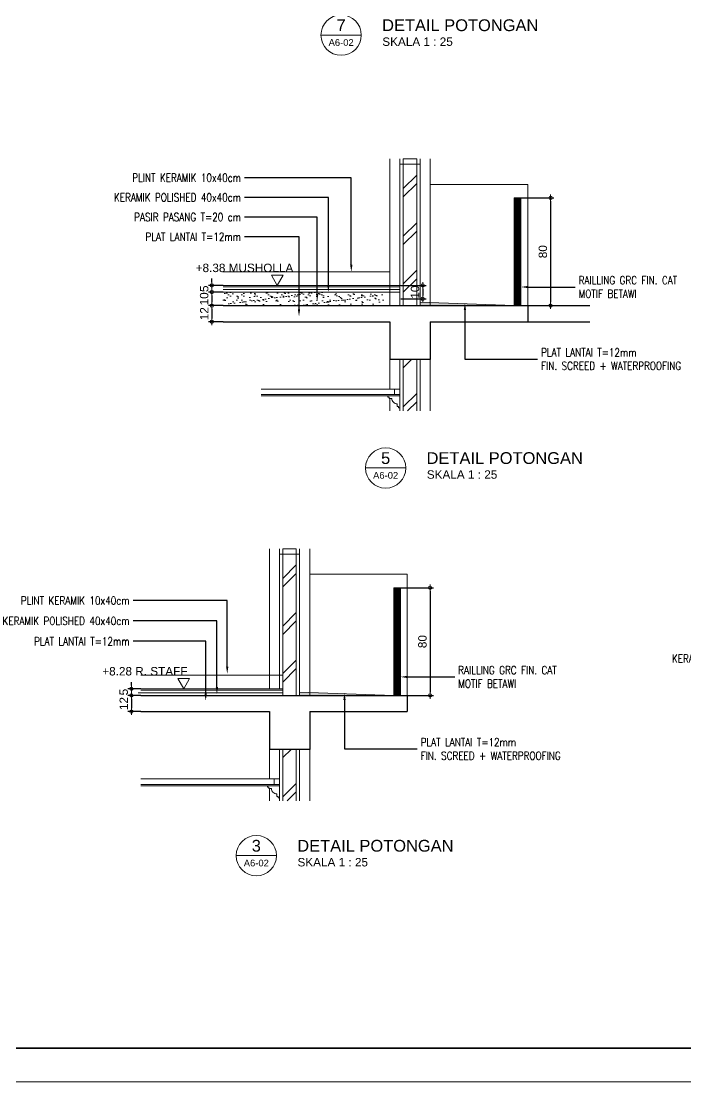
# Model space of a CAD drawing. Header units: millimetres. Extents: x -11 to 1625, y -267 to 180.
# Drawn here: x 1028.08 to 1047.84, y 63 to 94.5 of the extents above; entities that cross this region are included whole.
import ezdxf
from ezdxf import colors
from ezdxf.entities.mleader import LeaderData, LeaderLine
from ezdxf.enums import TextEntityAlignment as Align
from ezdxf.math import Vec2, Vec3

# ---------------------------------------------------------------- set-up
doc = ezdxf.new("R2010")
doc.units = ezdxf.units.MM
for name, color, linetype, lineweight in [('ars', 11, 'Continuous', 5), ('ARS DIN', 31, 'Continuous', 5), ('ARSIR BETON', 47, 'Continuous', 5), ('ARSIR WARNA', 43, 'Continuous', 0), ('blk', 1, 'Continuous', 30), ('CONCRETE', 8, 'Continuous', 5), ('GRS KOP', 1, 'Continuous', 35), ('kop', 7, 'Continuous', 20), ('kus', 63, 'Continuous', 15), ('lan', 7, 'Continuous', 15), ('not', 7, 'Continuous', 20), ('pla', 213, 'Continuous', 15), ('tem', 5, 'Continuous', 20), ('TEXT KETERANGAN', 7, 'Continuous', 9), ('u', 6, 'Continuous', 20)]:
    doc.layers.add(name, color=color, linetype=linetype, lineweight=lineweight)
doc.styles.add('ATTR', font='romans.shx', dxfattribs={"width": 0.8, "height": 1.735066})
doc.styles.add('BARU', font='complex.shx')
doc.styles.add('S', font='SIMPLEX', dxfattribs={"width": 1.1})
doc.styles.get("Standard").update_dxf_attribs({"font": 'ARIALUNI.TTF'})
doc.linetypes.add('BATTING', pattern='A,0.0001,-0.1,[134,ltypeshp.shx,S=0.1,R=0,X=-0.1,Y=0],-0.2,[134,ltypeshp.shx,S=0.1,R=180,X=0.1,Y=0],-0.1', length=0.4001)
doc.dimstyles.new('SK-25', dxfattribs={"dimtxt": 0.25, "dimasz": 0.1, "dimexe": 0.1, "dimexo": 0, "dimgap": 0.1, "dimtad": 1, "dimdec": 0, "dimlfac": 25, "dimzin": 12, "dimdsep": 46, "dimtxsty": 'Standard', "dimblk": 'BULAT', "dimcen": 0.1, "dimclrd": 256, "dimadec": 0, "dimazin": 3, "dimtfac": 1, "dimtdec": 0, "dimtofl": 0, "dimtmove": 0, "dimatfit": 3, "dimldrblk": 'BULAT', "dimfxl": 0, "dimtolj": 1, "dimtzin": 0, "dimarcsym": 0})

# ---------------------------------------------------------------- blocks, each defined once
blk = doc.blocks.new('Ndtpd')
blk.add_line((0.747, 0), (-0.747, 0))
blk.add_circle((0, 0), 0.747)
at = {"flags": 4}
for tag, height, p in [('NO', 0.5, (0, 0.148)), ('NOLBR', 0.3, (0, -0.398))]:
    blk.add_attdef(tag, text='', height=height, dxfattribs=at).set_placement(p, align=Align.CENTER)
for tag, p, height in [('NDTPD', (1.516, 0.148), 0.5), ('SKALA', (1.523, -0.398), 0.3)]:
    blk.add_attdef(tag, p, '', height=height, dxfattribs=at)
blk = doc.blocks.new('BULAT')
for p, q in [((-1, 0), (1, 0)), ((0, -1), (0, 1))]:
    blk.add_line(p, q)
blk.add_circle((0, 0), 0.5)
blk = doc.blocks.new('*D1321')
at = {"layer": 'Defpoints', "color": 0}
for p in [(1039.155, 77.674), (1039.155, 74.474), (1040.234, 74.474)]:
    blk.add_point(p, dxfattribs=at)
at = {"layer": 'u', "color": 0, "lineweight": -2}
for p, q in [((1039.155, 77.674), (1040.334, 77.674)), ((1039.155, 74.474), (1040.334, 74.474))]:
    blk.add_line(p, q, dxfattribs=at)
at = {"layer": 'u', "lineweight": -2}
blk.add_line((1040.234, 77.574), (1040.234, 74.574), dxfattribs=at)
at = {"layer": 'u', "lineweight": -2, "xscale": 0.1, "yscale": 0.1, "zscale": 0.1}
for p, rotation in [((1040.234, 77.674), 90), ((1040.234, 74.474), 270)]:
    blk.add_blockref('BULAT', p, dxfattribs=dict(at, rotation=rotation))
at = {"layer": 'u', "color": 0, "insert": (1040.006, 76.074), "char_height": 0.25, "attachment_point": 5, "rotation": 90}
blk.add_mtext('\\A1;80', dxfattribs=at)
blk = doc.blocks.new('*D1319')
at = {"layer": 'Defpoints', "color": 0}
for p in [(1031.635, 74.674), (1031.352, 74.474), (1031.635, 74.474)]:
    blk.add_point(p, dxfattribs=at)
at = {"layer": 'u', "color": 0, "lineweight": -2}
for p, q in [((1031.635, 74.674), (1031.252, 74.674)), ((1031.635, 74.474), (1031.252, 74.474))]:
    blk.add_line(p, q, dxfattribs=at)
at = {"layer": 'u', "lineweight": -2}
for p, q in [((1031.352, 74.774), (1031.352, 74.874)), ((1031.352, 74.374), (1031.352, 74.274))]:
    blk.add_line(p, q, dxfattribs=at)
at = {"layer": 'u', "lineweight": -2, "xscale": 0.1, "yscale": 0.1, "zscale": 0.1}
for p, rotation in [((1031.352, 74.674), 270), ((1031.352, 74.474), 90)]:
    blk.add_blockref('BULAT', p, dxfattribs=dict(at, rotation=rotation))
at = {"layer": 'u', "color": 0, "insert": (1031.125, 74.574), "char_height": 0.25, "attachment_point": 5, "rotation": 90}
blk.add_mtext('\\A1;5', dxfattribs=at)
blk = doc.blocks.new('*D1320')
at = {"layer": 'Defpoints', "color": 0}
for p in [(1031.635, 74.474), (1031.352, 73.994), (1031.635, 73.994)]:
    blk.add_point(p, dxfattribs=at)
at = {"layer": 'u', "color": 0, "lineweight": -2}
for p, q in [((1031.635, 74.474), (1031.252, 74.474)), ((1031.635, 73.994), (1031.252, 73.994))]:
    blk.add_line(p, q, dxfattribs=at)
at = {"layer": 'u', "lineweight": -2}
blk.add_line((1031.352, 74.374), (1031.352, 74.094), dxfattribs=at)
at = {"layer": 'u', "lineweight": -2, "xscale": 0.1, "yscale": 0.1, "zscale": 0.1}
for p, rotation in [((1031.352, 74.474), 90), ((1031.352, 73.994), 270)]:
    blk.add_blockref('BULAT', p, dxfattribs=dict(at, rotation=rotation))
at = {"layer": 'u', "color": 0, "insert": (1031.127, 74.234), "char_height": 0.25, "attachment_point": 5, "rotation": 90}
blk.add_mtext('\\A1;12', dxfattribs=at)
blk = doc.blocks.new('PEIL')
blk.add_lwpolyline([(-0.188, 0.325), (0.188, 0.325), (0, 0)], close=True)
at = {"style": 'S', "width": 1.1, "flags": 4}
blk.add_attdef('CAT', (0.265, 0.036), '', height=0.2, dxfattribs=at)
blk = doc.blocks.new('*D1330')
at = {"layer": 'Defpoints', "color": 0}
for p in [(1039.364, 86.654), (1039.364, 86.254), (1040.014, 86.254)]:
    blk.add_point(p, dxfattribs=at)
at = {"layer": 'u', "color": 0, "lineweight": -2}
for p, q in [((1039.364, 86.654), (1040.114, 86.654)), ((1039.364, 86.254), (1040.114, 86.254))]:
    blk.add_line(p, q, dxfattribs=at)
at = {"layer": 'u', "lineweight": -2}
blk.add_line((1040.014, 86.554), (1040.014, 86.354), dxfattribs=at)
at = {"layer": 'u', "lineweight": -2, "xscale": 0.1, "yscale": 0.1, "zscale": 0.1}
for p, rotation in [((1040.014, 86.654), 90), ((1040.014, 86.254), 270)]:
    blk.add_blockref('BULAT', p, dxfattribs=dict(at, rotation=rotation))
at = {"layer": 'u', "color": 0, "insert": (1039.786, 86.454), "char_height": 0.25, "attachment_point": 5, "rotation": 90}
blk.add_mtext('\\A1;10', dxfattribs=at)
blk = doc.blocks.new('*D1332')
at = {"layer": 'Defpoints', "color": 0}
for p in [(1034.078, 86.454), (1033.745, 86.054), (1034.078, 86.054)]:
    blk.add_point(p, dxfattribs=at)
at = {"layer": 'u', "color": 0, "lineweight": -2}
for p, q in [((1034.078, 86.454), (1033.645, 86.454)), ((1034.078, 86.054), (1033.645, 86.054))]:
    blk.add_line(p, q, dxfattribs=at)
at = {"layer": 'u', "lineweight": -2}
blk.add_line((1033.745, 86.354), (1033.745, 86.154), dxfattribs=at)
at = {"layer": 'u', "lineweight": -2, "xscale": 0.1, "yscale": 0.1, "zscale": 0.1}
for p, rotation in [((1033.745, 86.454), 90), ((1033.745, 86.054), 270)]:
    blk.add_blockref('BULAT', p, dxfattribs=dict(at, rotation=rotation))
at = {"layer": 'u', "color": 0, "insert": (1033.517, 86.254), "char_height": 0.25, "attachment_point": 5, "rotation": 90}
blk.add_mtext('\\A1;10', dxfattribs=at)
blk = doc.blocks.new('*D1331')
at = {"layer": 'Defpoints', "color": 0}
for p in [(1034.078, 86.654), (1033.745, 86.454), (1034.078, 86.454)]:
    blk.add_point(p, dxfattribs=at)
at = {"layer": 'u', "color": 0, "lineweight": -2}
for p, q in [((1034.078, 86.654), (1033.645, 86.654)), ((1034.078, 86.454), (1033.645, 86.454))]:
    blk.add_line(p, q, dxfattribs=at)
at = {"layer": 'u', "lineweight": -2}
for p, q in [((1033.745, 86.754), (1033.745, 86.854)), ((1033.745, 86.354), (1033.745, 86.254))]:
    blk.add_line(p, q, dxfattribs=at)
at = {"layer": 'u', "lineweight": -2, "xscale": 0.1, "yscale": 0.1, "zscale": 0.1}
for p, rotation in [((1033.745, 86.654), 270), ((1033.745, 86.454), 90)]:
    blk.add_blockref('BULAT', p, dxfattribs=dict(at, rotation=rotation))
at = {"layer": 'u', "color": 0, "insert": (1033.518, 86.554), "char_height": 0.25, "attachment_point": 5, "rotation": 90}
blk.add_mtext('\\A1;5', dxfattribs=at)
blk = doc.blocks.new('*D1333')
at = {"layer": 'Defpoints', "color": 0}
for p in [(1034.078, 86.054), (1033.745, 85.574), (1034.078, 85.574)]:
    blk.add_point(p, dxfattribs=at)
at = {"layer": 'u', "color": 0, "lineweight": -2}
for p, q in [((1034.078, 86.054), (1033.645, 86.054)), ((1034.078, 85.574), (1033.645, 85.574))]:
    blk.add_line(p, q, dxfattribs=at)
at = {"layer": 'u', "lineweight": -2}
blk.add_line((1033.745, 85.954), (1033.745, 85.674), dxfattribs=at)
at = {"layer": 'u', "lineweight": -2, "xscale": 0.1, "yscale": 0.1, "zscale": 0.1}
for p, rotation in [((1033.745, 86.054), 90), ((1033.745, 85.574), 270)]:
    blk.add_blockref('BULAT', p, dxfattribs=dict(at, rotation=rotation))
at = {"layer": 'u', "color": 0, "insert": (1033.52, 85.814), "char_height": 0.25, "attachment_point": 5, "rotation": 90}
blk.add_mtext('\\A1;12', dxfattribs=at)
blk = doc.blocks.new('*D1334')
at = {"layer": 'Defpoints', "color": 0}
for p in [(1042.735, 89.254), (1042.735, 86.054), (1043.814, 86.054)]:
    blk.add_point(p, dxfattribs=at)
at = {"layer": 'u', "color": 0, "lineweight": -2}
for p, q in [((1042.735, 89.254), (1043.914, 89.254)), ((1042.735, 86.054), (1043.914, 86.054))]:
    blk.add_line(p, q, dxfattribs=at)
at = {"layer": 'u', "lineweight": -2}
blk.add_line((1043.814, 89.154), (1043.814, 86.154), dxfattribs=at)
at = {"layer": 'u', "lineweight": -2, "xscale": 0.1, "yscale": 0.1, "zscale": 0.1}
for p, rotation in [((1043.814, 89.254), 90), ((1043.814, 86.054), 270)]:
    blk.add_blockref('BULAT', p, dxfattribs=dict(at, rotation=rotation))
at = {"layer": 'u', "color": 0, "insert": (1043.586, 87.654), "char_height": 0.25, "attachment_point": 5, "rotation": 90}
blk.add_mtext('\\A1;80', dxfattribs=at)
blk = doc.blocks.new('kop')
at = {"layer": 'GRS KOP'}
blk.add_lwpolyline([(1, 54), (83, 54), (83, 1), (1, 1)], close=True, dxfattribs=at)
at = {"layer": 'kop', "color": 7}
blk.add_line((84, 55), (0, 55), dxfattribs=at)
at = {"layer": 'kop', "style": 'BARU', "flags": 4}
for p, height in [((73.8, 5.4), 0.35), ((80.303, 5.382), 0.25), ((73.8, 4.9), 0.35), ((80.303, 4.882), 0.25), ((73.8, 4.4), 0.35), ((80.303, 4.382), 0.25)]:
    blk.add_attdef('-', p, '', height=height, dxfattribs=at)
at = {"layer": 'kop', "flags": 4}
for tag, p in [('AR-00', (78.057, 2.648)), ('00', (81.238, 2.647))]:
    blk.add_attdef(tag, text='', height=0.35, dxfattribs=at).set_placement(p, align=Align.MIDDLE)

msp = doc.modelspace()

# ---------------------------------------------------------------- hatches: boundary and pattern name
at = {"layer": 'ars'}
h = msp.add_hatch(dxfattribs=at)
h.set_pattern_fill('TEMBOK', color=256)
h.set_pattern_definition([(45, (983.6519, -120.402), (-0.707107, 0.707107), []), (45, (983.9019, -120.402), (-0.707107, 0.707107), [])])
h.paths.add_polyline_path([(1039.435041, 86.0543408), (1039.435041, 90.2543408), (1039.835041, 90.2543408), (1039.835041, 86.0543408)])
h = msp.add_hatch(dxfattribs=at)
h.set_pattern_fill('TEMBOK', color=256)
h.set_pattern_definition([(45, (883.6519, -130.722), (-0.7071068, 0.7071068), []), (45, (883.9019, -130.722), (-0.7071068, 0.7071068), [])])
h.paths.add_polyline_path([(1039.435041, 82.9235571), (1039.835041, 82.9235571), (1039.835041, 84.4543408), (1039.435041, 84.4543408)])
h = msp.add_hatch(dxfattribs=at)
h.set_pattern_fill('TEMBOK', color=256)
h.set_pattern_definition([(45, (980.0719, -131.9823), (-0.707107, 0.707107), []), (45, (980.3219, -131.9823), (-0.707107, 0.707107), [])])
h.paths.add_polyline_path([(1035.854991, 74.4740043), (1035.854991, 78.6740043), (1036.254991, 78.6740043), (1036.254991, 74.4740043)])
h = msp.add_hatch(dxfattribs=at)
h.set_pattern_fill('TEMBOK', color=256)
h.set_pattern_definition([(45, (880.0719, -142.3023), (-0.7071068, 0.7071068), []), (45, (880.3219, -142.3023), (-0.7071068, 0.7071068), [])])
h.paths.add_polyline_path([(1035.854991, 71.3432205), (1036.254991, 71.3432205), (1036.254991, 72.8740043), (1035.854991, 72.8740043)])
at = {"layer": 'ARS DIN'}
h = msp.add_hatch(dxfattribs=at)
h.set_pattern_fill('ANSI31', color=256, scale=0.01, style=0)
h.set_pattern_definition([(45, (1042.73504, 86.05434), (-0.02245064, 0.02245064), [])])
h.paths.add_polyline_path([(1042.735041, 86.0543408), (1042.935041, 86.0543408), (1042.935041, 89.2543408), (1042.735041, 89.2543408)])
h = msp.add_hatch(dxfattribs=at)
h.set_pattern_fill('ANSI31', color=256, scale=0.01, style=0)
h.set_pattern_definition([(45, (1039.15499, 74.474004), (-0.02245064, 0.02245064), [])])
h.paths.add_polyline_path([(1039.154991, 74.4740043), (1039.354991, 74.4740043), (1039.354991, 77.6740043), (1039.154991, 77.6740043)])
at = {"layer": 'ARSIR BETON'}
h = msp.add_hatch(dxfattribs=at)
h.set_pattern_fill('AR-SAND', color=256, scale=0.005, style=0)
h.set_pattern_definition([(37.5, (1845.37959, 733.80273), (-0.008000156, 0.24470662), [0, -0.19304, 0, -0.2159, 0, -0.206375]), (7.5, (1845.3796, 733.80273), (0.22476164, 0.35841255), [0, -0.10414, 0, -0.17399, 0, -0.066675]), (327.5, (1845.22338, 733.80273), (0.395496185, 0.000718592), [0, -0.0635, 0, -0.2286, 0, -0.29845]), (317.5, (1845.22338, 733.80273), (0.38177823, 0.11146466), [0, -0.03175, 0, -0.14986, 0, -0.17145])])
h.paths.add_polyline_path([(1034.0779582, 86.0543408), (1038.8667284, 86.0543408), (1038.8667284, 86.4543408), (1034.0779582, 86.4543408)])
at = {"layer": 'CONCRETE'}
h = msp.add_hatch(color=256, dxfattribs=at)
h.paths.add_polyline_path([(1040.235041, 86.1436265), (1039.935041, 86.1543408), (1039.935041, 86.0543408), (1040.235041, 86.0543408)])
h.paths.add_polyline_path([(1040.235041, 86.1436265), (1040.235041, 86.0543408), (1042.735041, 86.0543408)])
h = msp.add_hatch(color=256, dxfattribs=at)
h.paths.add_polyline_path([(1036.654991, 74.56329), (1036.354991, 74.5740043), (1036.354991, 74.4740043), (1036.654991, 74.4740043)])
h.paths.add_polyline_path([(1036.654991, 74.56329), (1036.654991, 74.4740043), (1039.154991, 74.4740043)])

# ---------------------------------------------------------------- linework, layer by layer
at = {"layer": 'ars'}
for p, q in [((1035.215041, 83.3743408), (1039.335041, 83.3743408)), ((1031.634991, 71.7940043), (1035.754991, 71.7940043))]:
    msp.add_line(p, q, dxfattribs=at)
for points in [[(1039.435041, 86.0543408), (1039.435041, 90.2543408), (1039.835041, 90.2543408), (1039.835041, 86.0543408)], [(1035.854991, 74.4740043), (1035.854991, 78.6740043), (1036.254991, 78.6740043), (1036.254991, 74.4740043)]]:
    msp.add_lwpolyline(points, close=True, dxfattribs=at)
for points in [[(1039.835041, 82.9235571), (1039.835041, 84.4543408), (1039.435041, 84.4543408), (1039.435041, 82.9235571)], [(1036.254991, 71.3432205), (1036.254991, 72.8740043), (1035.854991, 72.8740043), (1035.854991, 71.3432205)]]:
    msp.add_lwpolyline(points, dxfattribs=at)
at = {"layer": 'ARSIR WARNA', "linetype": 'BATTING', "ltscale": 0.2}
msp.add_line((1039.335041, 86.5343407), (1034.0779582, 86.5343407), dxfattribs=at)
msp.add_lwpolyline([(1035.854991, 74.5540042), (1031.5549911, 74.5540042)], dxfattribs=at)
at = {"layer": 'blk'}
for p, q in [((1034.0779582, 86.0543408), (1044.9782788, 86.0543408)), ((1043.135041, 86.0543408), (1043.135041, 85.5743408)), ((1034.0779582, 85.5743408), (1039.035041, 85.5743408)), ((1039.035041, 85.5743408), (1039.035041, 84.4543408)), ((1040.235041, 85.5743408), (1040.235041, 84.4543408)), ((1040.235041, 85.5743408), (1043.135041, 85.5743408)), ((1040.235041, 85.5743408), (1044.9782788, 85.5743408)), ((1040.235041, 84.4543408), (1039.035041, 84.4543408)), ((1031.634991, 74.4740043), (1039.554991, 74.4740043)), ((1039.554991, 74.4740043), (1039.554991, 73.9940043)), ((1031.634991, 73.9940043), (1035.454991, 73.9940043)), ((1035.454991, 73.9940043), (1035.454991, 72.8740043)), ((1036.654991, 73.9940043), (1036.654991, 72.8740043)), ((1036.654991, 73.9940043), (1039.554991, 73.9940043)), ((1036.654991, 72.8740043), (1035.454991, 72.8740043))]:
    msp.add_line(p, q, dxfattribs=at)
at = {"layer": 'CONCRETE'}
for points in [[(1039.935041, 86.0543408), (1039.935041, 86.1543408), (1042.735041, 86.0543408)], [(1036.354991, 74.4740043), (1036.354991, 74.5740043), (1039.154991, 74.4740043)]]:
    msp.add_lwpolyline(points, dxfattribs=at)
at = {"layer": 'kus'}
for p, q in [((1039.435041, 90.4143408), (1039.435041, 90.2543408)), ((1039.835041, 90.4143408), (1039.435041, 90.4143408)), ((1039.835041, 90.4143408), (1039.835041, 90.2543408)), ((1035.854991, 78.8340043), (1035.854991, 78.6740043)), ((1036.254991, 78.8340043), (1035.854991, 78.8340043)), ((1036.254991, 78.8340043), (1036.254991, 78.6740043))]:
    msp.add_line(p, q, dxfattribs=at)
at = {"layer": 'lan'}
for p, q in [((1039.335041, 90.4143408), (1039.335041, 90.2543408)), ((1039.935041, 90.2543408), (1039.935041, 90.4143408)), ((1043.135041, 89.6543408), (1040.235041, 89.6543408)), ((1043.135041, 89.6543408), (1043.135041, 86.0543408)), ((1042.735041, 89.2543408), (1042.735041, 86.0543408)), ((1042.935041, 89.2543408), (1042.735041, 89.2543408)), ((1042.935041, 89.2543408), (1042.935041, 86.0543408)), ((1034.0779582, 87.0543408), (1039.035041, 87.0543408)), ((1034.0779582, 86.6543408), (1039.3644287, 86.6543408)), ((1034.0779582, 86.6543408), (1039.3644287, 86.6543408)), ((1034.0779582, 86.6143408), (1039.335041, 86.6143408)), ((1034.0779582, 86.4543408), (1039.335041, 86.4543408)), ((1035.754991, 78.8340043), (1035.754991, 78.6740043)), ((1036.354991, 78.6740043), (1036.354991, 78.8340043)), ((1039.554991, 78.0740043), (1036.654991, 78.0740043)), ((1039.554991, 78.0740043), (1039.554991, 74.4740043)), ((1039.154991, 77.6740043), (1039.154991, 74.4740043)), ((1039.354991, 77.6740043), (1039.154991, 77.6740043)), ((1039.354991, 77.6740043), (1039.354991, 74.4740043)), ((1031.634991, 75.0740043), (1035.854991, 75.0740043)), ((1031.634991, 74.6740043), (1035.854991, 74.6740043)), ((1031.634991, 74.6340043), (1035.854991, 74.6340043))]:
    msp.add_line(p, q, dxfattribs=at)
for points in [[(1039.015041, 83.2943408), (1039.015041, 83.3343408), (1038.975041, 83.3343408), (1038.975041, 83.3743408), (1039.335041, 83.3743408), (1039.335041, 83.0143408), (1039.295041, 83.0143408), (1039.295041, 83.0543408), (1039.255041, 83.0543408), (1039.255041, 83.1343408, -0.4142135624), (1039.095041, 83.2943408)], [(1035.434991, 71.7140043), (1035.434991, 71.7540043), (1035.394991, 71.7540043), (1035.394991, 71.7940043), (1035.754991, 71.7940043), (1035.754991, 71.4340043), (1035.714991, 71.4340043), (1035.714991, 71.4740043), (1035.674991, 71.4740043), (1035.674991, 71.5540043, -0.4142135624), (1035.514991, 71.7140043)]]:
    msp.add_lwpolyline(points, format="xyb", close=True, dxfattribs=at)
at = {"layer": 'pla'}
for p, q in [((1035.215041, 83.5743408), (1039.335041, 83.5743408)), ((1039.175041, 83.5743408), (1039.175041, 83.4143408)), ((1035.215041, 83.4143408), (1039.335041, 83.4143408)), ((1031.634991, 71.9940043), (1035.754991, 71.9940043)), ((1031.634991, 71.8340043), (1035.754991, 71.8340043)), ((1035.594991, 71.9940043), (1035.594991, 71.8340043))]:
    msp.add_line(p, q, dxfattribs=at)
at = {"layer": 'tem'}
for p, q in [((1039.035041, 90.4143408), (1039.035041, 86.0543408)), ((1040.235041, 90.4143408), (1040.235041, 86.0543408)), ((1039.335041, 90.2543408), (1039.335041, 86.0543408)), ((1039.935041, 90.2543408), (1039.335041, 90.2543408)), ((1039.935041, 86.0543408), (1039.935041, 90.2543408)), ((1039.035041, 84.4543408), (1039.035041, 83.5743408)), ((1039.335041, 82.9235571), (1039.335041, 84.4543408)), ((1039.935041, 84.4543408), (1039.935041, 82.9235571)), ((1040.235041, 84.4543408), (1040.235041, 82.9235571)), ((1039.035041, 83.2943408), (1039.035041, 82.9235571)), ((1035.454991, 78.8340043), (1035.454991, 74.6740043)), ((1036.654991, 78.8340043), (1036.654991, 74.4740043)), ((1035.754991, 78.6740043), (1035.754991, 74.6740043)), ((1036.354991, 78.6740043), (1035.754991, 78.6740043)), ((1036.354991, 74.4740043), (1036.354991, 78.6740043)), ((1035.454991, 72.8740043), (1035.454991, 71.9940043)), ((1035.754991, 71.3432205), (1035.754991, 72.8740043)), ((1036.354991, 72.8740043), (1036.354991, 71.3432205)), ((1036.654991, 72.8740043), (1036.654991, 71.3432205)), ((1035.454991, 71.7140043), (1035.454991, 71.3432205))]:
    msp.add_line(p, q, dxfattribs=at)

# ---------------------------------------------------------------- block references
at = {"layer": 'kop'}
for p in [(995.214162, 63), (995.2141622, 8.0000005)]:
    msp.add_blockref('kop', p, dxfattribs=at)
at = {"layer": 'not'}
ref = msp.add_blockref('Ndtpd', (1037.5887159, 94.0875648), dxfattribs=dict(at, xscale=0.803212851405533, yscale=0.8032128514056467, zscale=0.8032128514056226))
ref.add_attrib('NO', '7', dxfattribs={"layer": '0', "height": 0.35, "flags": 4}).set_placement((1037.5883887, 94.2060906), align=Align.CENTER)
ref.add_attrib('NDTPD', 'DETAIL POTONGAN', (1038.8064005, 94.2060906), dxfattribs={"layer": '0', "height": 0.35, "flags": 4})
ref.add_attrib('NOLBR', 'A6-02', dxfattribs={"layer": '0', "height": 0.2, "flags": 4}).set_placement((1037.5883887, 93.7675949), align=Align.CENTER)
ref.add_attrib('SKALA', 'SKALA 1 : 25', (1038.8122006, 93.7675949), dxfattribs={"layer": '0', "height": 0.25, "flags": 4})
ref = msp.add_blockref('PEIL', (1035.6886573, 86.6543408), dxfattribs=dict(at, xscale=-0.9237604307034012, yscale=0.9237604307034012, zscale=0.9237604307034012))
ref.add_attrib('CAT', '+8.38 MUSHOLLA', (1033.264644, 87.0485041), dxfattribs={"layer": '0', "height": 0.25, "flags": 4})
ref = msp.add_blockref('Ndtpd', (1038.9117603, 81.2310527), dxfattribs=dict(at, xscale=0.803212851405533, yscale=0.8032128514056467, zscale=0.8032128514056226))
ref.add_attrib('NO', '5', dxfattribs={"layer": '0', "height": 0.35, "flags": 4}).set_placement((1038.9114332, 81.3495785), align=Align.CENTER)
ref.add_attrib('NDTPD', 'DETAIL POTONGAN', (1040.129445, 81.3495785), dxfattribs={"layer": '0', "height": 0.35, "flags": 4})
ref.add_attrib('NOLBR', 'A6-02', dxfattribs={"layer": '0', "height": 0.2, "flags": 4}).set_placement((1038.9114332, 80.9110828), align=Align.CENTER)
ref.add_attrib('SKALA', 'SKALA 1 : 25', (1040.135245, 80.9110828), dxfattribs={"layer": '0', "height": 0.25, "flags": 4})
ref = msp.add_blockref('PEIL', (1032.9116237, 74.6740043), dxfattribs=dict(at, xscale=-0.9237604307034012, yscale=0.9237604307034012, zscale=0.9237604307034012))
ref.add_attrib('CAT', '+8.28 R. STAFF', (1030.4876105, 75.0681675), dxfattribs={"layer": '0', "height": 0.25, "flags": 4})
ref = msp.add_blockref('Ndtpd', (1035.0673373, 69.7168258), dxfattribs=dict(at, xscale=0.803212851405533, yscale=0.8032128514056467, zscale=0.8032128514056226))
ref.add_attrib('NO', '3', dxfattribs={"layer": '0', "height": 0.35, "flags": 4}).set_placement((1035.0670101, 69.8353516), align=Align.CENTER)
ref.add_attrib('NDTPD', 'DETAIL POTONGAN', (1036.2850219, 69.8353516), dxfattribs={"layer": '0', "height": 0.35, "flags": 4})
ref.add_attrib('NOLBR', 'A6-02', dxfattribs={"layer": '0', "height": 0.2, "flags": 4}).set_placement((1035.0670101, 69.3968559), align=Align.CENTER)
ref.add_attrib('SKALA', 'SKALA 1 : 25', (1036.290822, 69.3968559), dxfattribs={"layer": '0', "height": 0.25, "flags": 4})

# ---------------------------------------------------------------- dimensions: what is measured, and where the dimension line sits
at = {"layer": 'u'}
for base, p1, p2, picture, middle in [((1043.8139151, 86.0543408), (1042.735041, 89.2543408), (1042.735041, 86.0543408), '*D1334', (1043.5861866, 87.6543408)), ((1040.2338651, 74.4740043), (1039.154991, 77.6740043), (1039.154991, 74.4740043), '*D1321', (1040.0061366, 76.0740043))]:
    dim = msp.add_linear_dim(base=base, p1=p1, p2=p2, angle=90, dimstyle='SK-25', dxfattribs=at)
    dim.commit()
    dim.dimension.update_dxf_attribs({"geometry": picture, "text_midpoint": middle})
for base, p1, p2, picture, middle in [((1033.7451542, 86.4543408), (1034.0779582, 86.6543408), (1034.0779582, 86.4543408), '*D1331', (1033.7451542, 86.5543408)), ((1040.0136473, 86.2543408), (1039.3644287, 86.6543408), (1039.3644287, 86.2543408), '*D1330', (1040.0136473, 86.4543408)), ((1033.7451542, 86.0543408), (1034.0779582, 86.4543408), (1034.0779582, 86.0543408), '*D1332', (1033.7451542, 86.2543408)), ((1033.7451542, 85.5743408), (1034.0779582, 86.0543408), (1034.0779582, 85.5743408), '*D1333', (1033.7451542, 85.8143408)), ((1031.3521672, 74.4740043), (1031.634991, 74.6740043), (1031.634991, 74.4740043), '*D1319', (1031.3521672, 74.5740043)), ((1031.3521672, 73.9940043), (1031.634991, 74.4740043), (1031.634991, 73.9940043), '*D1320', (1031.3521672, 74.2340043))]:
    dim = msp.add_linear_dim(base=base, p1=p1, p2=p2, angle=90, dimstyle='SK-25', dxfattribs=at)
    dim.commit()
    dim.dimension.update_dxf_attribs({"geometry": picture, "text_midpoint": middle, "dimtype": 160})

# ---------------------------------------------------------------- leaders
at = {"layer": 'TEXT KETERANGAN'}
ml = msp.add_multileader_mtext('Standard', dxfattribs=at)
ml.set_content('{\\C90;PLINT KERAMIK 10x40cm}', color=256, style='ATTR')
ml.set_leader_properties()
ml.build(insert=Vec2(0, 0))
ml.multileader.update_dxf_attribs({"text_left_attachment_type": 2, "text_right_attachment_type": 2, "dogleg_length": 2.367, "arrow_head_size": 0.2110034})
ctx = ml.context
ctx.base_point, ctx.char_height, ctx.arrow_head_size, ctx.landing_gap_size, ctx.plane_origin = Vec3(1030.89515, 89.8527773), 0.24, 0.2110034, 0.1055017, Vec3(1031.9896157, 89.1294698)
ctx.left_attachment, ctx.right_attachment, ctx.text_align_type = 2, 2, 2
notes = []
notes.append((ctx, [(0, (1, 1, 0), (1037.8905686, 89.8527773), (-1, 0), 3.1729865, [(0, [(1037.8905686, 87.0543408)], 0, [])])]))
ctx.mtext.insert, ctx.mtext.alignment, ctx.mtext.flow_direction = Vec3(1034.6120803, 89.9727773), 3, 5
ml = msp.add_multileader_mtext('Standard', dxfattribs=at)
ml.set_content('{\\C90;KERAMIK POLISHED 40x40cm}', color=256, style='ATTR')
ml.set_leader_properties()
ml.build(insert=Vec2(0, 0))
ml.multileader.update_dxf_attribs({"text_left_attachment_type": 2, "text_right_attachment_type": 2, "dogleg_length": 2.367, "arrow_head_size": 0.2110034})
ctx = ml.context
ctx.base_point, ctx.char_height, ctx.arrow_head_size, ctx.landing_gap_size, ctx.plane_origin = Vec3(1030.2917215, 89.2682733), 0.24, 0.2110034, 0.1055017, Vec3(1031.9896157, 88.5449658)
ctx.left_attachment, ctx.right_attachment, ctx.text_align_type = 2, 2, 2
notes.append((ctx, [(0, (1, 1, 0), (1037.2095953, 89.2682733), (-1, 0), 2.4920133, [(0, [(1037.2095953, 86.4543408)], 0, [])])]))
ctx.mtext.insert, ctx.mtext.alignment, ctx.mtext.flow_direction = Vec3(1034.6120803, 89.3882733), 3, 5
ml = msp.add_multileader_mtext('Standard', dxfattribs=at)
ml.set_content('{\\C90;PASIR PASANG T=20 cm}', color=256, style='ATTR')
ml.set_leader_properties()
ml.build(insert=Vec2(0, 0))
ml.multileader.update_dxf_attribs({"text_left_attachment_type": 2, "text_right_attachment_type": 2, "dogleg_length": 2.367, "arrow_head_size": 0.2110034})
ctx = ml.context
ctx.base_point, ctx.char_height, ctx.arrow_head_size, ctx.landing_gap_size, ctx.plane_origin = Vec3(1030.9134358, 88.6837693), 0.24, 0.2110034, 0.1055017, Vec3(1031.9896157, 87.9604618)
ctx.left_attachment, ctx.right_attachment, ctx.text_align_type = 2, 2, 2
notes.append((ctx, [(0, (1, 1, 0), (1036.8763647, 88.6837693), (-1, 0), 2.1587827, [(0, [(1036.8763647, 86.1839168)], 0, [])])]))
ctx.mtext.insert, ctx.mtext.alignment, ctx.mtext.flow_direction = Vec3(1034.6120803, 88.8037693), 3, 5
ml = msp.add_multileader_mtext('Standard', dxfattribs=at)
ml.set_content('{\\C90;PLAT LANTAI T=12mm}', color=256, style='ATTR')
ml.set_leader_properties()
ml.build(insert=Vec2(0, 0))
ml.multileader.update_dxf_attribs({"text_left_attachment_type": 2, "text_right_attachment_type": 2, "dogleg_length": 2.367, "arrow_head_size": 0.2110034})
ctx = ml.context
ctx.base_point, ctx.char_height, ctx.arrow_head_size, ctx.landing_gap_size, ctx.plane_origin = Vec3(1031.3340072, 88.0992653), 0.24, 0.2110034, 0.1055017, Vec3(1031.9896157, 87.3759578)
ctx.left_attachment, ctx.right_attachment, ctx.text_align_type = 2, 2, 2
notes.append((ctx, [(0, (1, 1, 0), (1036.3359953, 88.0992653), (-1, 0), 1.6184132, [(0, [(1036.3359953, 85.7292722)], 0, [])])]))
ctx.mtext.insert, ctx.mtext.alignment, ctx.mtext.flow_direction = Vec3(1034.6120803, 88.2192653), 3, 5
ml = msp.add_multileader_mtext('Standard', dxfattribs=at)
ml.set_content('{\\C90;RAILLING GRC FIN. CAT\\PMOTIF BETAWI}', color=256, style='ATTR')
ml.set_leader_properties()
ml.build(insert=Vec2(0, 0))
ml.multileader.update_dxf_attribs({"text_left_attachment_type": 2, "text_right_attachment_type": 2, "dogleg_length": 2.367, "arrow_head_size": 0.2110034})
ctx = ml.context
ctx.base_point, ctx.char_height, ctx.arrow_head_size, ctx.landing_gap_size, ctx.plane_origin = Vec3(1044.543836, 86.6051965), 0.24, 0.2110034, 0.1055017, Vec3(1047.2718023, 86.1686373)
ctx.left_attachment, ctx.right_attachment = 2, 2
notes.append((ctx, [(0, (1, 1, 0), (1043.8347962, 86.6051965), (1, 0), 0.7090397, [(0, [(1042.935041, 86.6051965)], 0, [])])]))
ctx.mtext.insert, ctx.mtext.flow_direction = Vec3(1044.6493377, 86.9251965), 5
ml = msp.add_multileader_mtext('Standard', dxfattribs=at)
ml.set_content('{\\C90;PLAT LANTAI T=12mm\\PFIN. SCREED + WATERPROOFING}', color=256, style='ATTR')
ml.set_leader_properties()
ml.build(insert=Vec2(0, 0))
ml.multileader.update_dxf_attribs({"text_left_attachment_type": 2, "text_right_attachment_type": 2, "dogleg_length": 2.367, "arrow_head_size": 0.2110034})
ctx = ml.context
ctx.base_point, ctx.char_height, ctx.arrow_head_size, ctx.landing_gap_size, ctx.plane_origin = Vec3(1043.4270551, 84.464779), 0.24, 0.2110034, 0.1055017, Vec3(1046.1550214, 84.0282198)
ctx.left_attachment, ctx.right_attachment = 2, 2
notes.append((ctx, [(0, (1, 1, 0), (1041.2682724, 84.464779), (1, 0), 2.1587827, [(0, [(1041.2682724, 86.1310696)], 0, [])])]))
ctx.mtext.insert, ctx.mtext.flow_direction = Vec3(1043.5325568, 84.784779), 5
ml = msp.add_multileader_mtext('Standard', dxfattribs=at)
ml.set_content('{\\C90;PLINT KERAMIK 10x40cm}', color=256, style='ATTR')
ml.set_leader_properties()
ml.build(insert=Vec2(0, 0))
ml.multileader.update_dxf_attribs({"text_left_attachment_type": 2, "text_right_attachment_type": 2, "dogleg_length": 2.367, "arrow_head_size": 0.2110034})
ctx = ml.context
ctx.base_point, ctx.char_height, ctx.arrow_head_size, ctx.landing_gap_size, ctx.plane_origin = Vec3(1027.5814727, 77.2916276), 0.24, 0.2110034, 0.1055017, Vec3(1028.6759383, 77.2091341)
ctx.left_attachment, ctx.right_attachment, ctx.text_align_type = 2, 2, 2
notes.append((ctx, [(0, (1, 1, 0), (1034.2024943, 77.2916276), (-1, 0), 2.7985897, [(0, [(1034.2024943, 75.1185091)], 0, [])])]))
ctx.mtext.insert, ctx.mtext.alignment, ctx.mtext.flow_direction = Vec3(1031.298403, 77.4116276), 3, 5
ml = msp.add_multileader_mtext('Standard', dxfattribs=at)
ml.set_content('{\\C90;KERAMIK POLISHED 40x40cm}', color=256, style='ATTR')
ml.set_leader_properties()
ml.build(insert=Vec2(0, 0))
ml.multileader.update_dxf_attribs({"text_left_attachment_type": 2, "text_right_attachment_type": 2, "dogleg_length": 2.367, "arrow_head_size": 0.2110034})
ctx = ml.context
ctx.base_point, ctx.char_height, ctx.arrow_head_size, ctx.landing_gap_size, ctx.plane_origin = Vec3(1026.9780441, 76.6871227), 0.24, 0.2110034, 0.1055017, Vec3(1028.6759383, 76.6046292)
ctx.left_attachment, ctx.right_attachment, ctx.text_align_type = 2, 2, 2
notes.append((ctx, [(0, (1, 1, 0), (1033.8959179, 76.6871227), (-1, 0), 2.4920133, [(0, [(1033.8959179, 74.5140043)], 0, [])])]))
ctx.mtext.insert, ctx.mtext.alignment, ctx.mtext.flow_direction = Vec3(1031.298403, 76.8071227), 3, 5
ml = msp.add_multileader_mtext('Standard', dxfattribs=at)
ml.set_content('{\\C90;PLAT LANTAI T=12mm}', color=256, style='ATTR')
ml.set_leader_properties()
ml.build(insert=Vec2(0, 0))
ml.multileader.update_dxf_attribs({"text_left_attachment_type": 2, "text_right_attachment_type": 2, "dogleg_length": 2.367, "arrow_head_size": 0.2110034})
ctx = ml.context
ctx.base_point, ctx.char_height, ctx.arrow_head_size, ctx.landing_gap_size, ctx.plane_origin = Vec3(1028.0203298, 76.0826178), 0.24, 0.2110034, 0.1055017, Vec3(1028.6759383, 76.0201252)
ctx.left_attachment, ctx.right_attachment, ctx.text_align_type = 2, 2, 2
notes.append((ctx, [(0, (1, 1, 0), (1033.5626873, 76.0826178), (-1, 0), 2.1587827, [(0, [(1033.5626873, 74.3140044)], 0, [])])]))
ctx.mtext.insert, ctx.mtext.alignment, ctx.mtext.flow_direction = Vec3(1031.298403, 76.2026178), 3, 5
ml = msp.add_multileader_mtext('Standard', dxfattribs=at)
ml.set_content('{\\C90;KERAMIK POLISHED 40x40cm}', color=256, style='ATTR')
ml.set_leader_properties()
ml.build(insert=Vec2(0, 0))
ml.multileader.update_dxf_attribs({"text_left_attachment_type": 2, "text_right_attachment_type": 2, "dogleg_length": 2.367, "arrow_head_size": 0.2110034})
ctx = ml.context
ctx.base_point, ctx.char_height, ctx.arrow_head_size, ctx.landing_gap_size, ctx.plane_origin = Vec3(1046.8794581, 75.5686015), 0.24, 0.2110034, 0.1055017, Vec3(1048.5773523, 74.845294)
ctx.left_attachment, ctx.right_attachment, ctx.text_align_type = 2, 2, 2
notes.append((ctx, [(0, (1, 1, 0), (1053.7973319, 75.5686015), (-1, 0), 2.4920133, [(0, [(1053.7973319, 72.754669)], 0, [])])]))
ctx.mtext.insert, ctx.mtext.alignment, ctx.mtext.flow_direction = Vec3(1051.199817, 75.6886015), 3, 5
ml = msp.add_multileader_mtext('Standard', dxfattribs=at)
ml.set_content('{\\C90;RAILLING GRC FIN. CAT\\PMOTIF BETAWI}', color=256, style='ATTR')
ml.set_leader_properties()
ml.build(insert=Vec2(0, 0))
ml.multileader.update_dxf_attribs({"text_left_attachment_type": 2, "text_right_attachment_type": 2, "dogleg_length": 2.367, "arrow_head_size": 0.2110034})
ctx = ml.context
ctx.base_point, ctx.char_height, ctx.arrow_head_size, ctx.landing_gap_size, ctx.plane_origin = Vec3(1040.9637859, 75.0248599), 0.24, 0.2110034, 0.1055017, Vec3(1043.6917523, 74.5883008)
ctx.left_attachment, ctx.right_attachment = 2, 2
notes.append((ctx, [(0, (1, 1, 0), (1040.2547462, 75.0248599), (1, 0), 0.7090397, [(0, [(1039.354991, 75.0248599)], 0, [])])]))
ctx.mtext.insert, ctx.mtext.flow_direction = Vec3(1041.0692876, 75.3448599), 5
ml = msp.add_multileader_mtext('Standard', dxfattribs=at)
ml.set_content('{\\C90;PLAT LANTAI T=12mm\\PFIN. SCREED + WATERPROOFING}', color=256, style='ATTR')
ml.set_leader_properties()
ml.build(insert=Vec2(0, 0))
ml.multileader.update_dxf_attribs({"text_left_attachment_type": 2, "text_right_attachment_type": 2, "dogleg_length": 2.367, "arrow_head_size": 0.2110034})
ctx = ml.context
ctx.base_point, ctx.char_height, ctx.arrow_head_size, ctx.landing_gap_size, ctx.plane_origin = Vec3(1039.8470051, 72.8844424), 0.24, 0.2110034, 0.1055017, Vec3(1042.5749714, 72.4478833)
ctx.left_attachment, ctx.right_attachment = 2, 2
notes.append((ctx, [(0, (1, 1, 0), (1037.6882224, 72.8844424), (1, 0), 2.1587827, [(0, [(1037.6882224, 74.550733)], 0, [])])]))
ctx.mtext.insert, ctx.mtext.flow_direction = Vec3(1039.9525067, 73.2044424), 5
for ctx, leaders in notes:
    for number, flags, end, landing, length, lines in leaders:
        leader = LeaderData()
        leader.index, (leader.has_last_leader_line, leader.has_dogleg_vector, leader.attachment_direction) = number, flags
        leader.last_leader_point, leader.dogleg_vector, leader.dogleg_length = Vec3(end), Vec3(landing), length
        for number, points, colour, breaks in lines:
            line = LeaderLine()
            line.index, line.vertices, line.color, line.breaks = number, Vec3.list(points), colors.encode_raw_color(colour), breaks
            leader.lines.append(line)
        ctx.leaders.append(leader)

doc.saveas('drawing.dxf')
